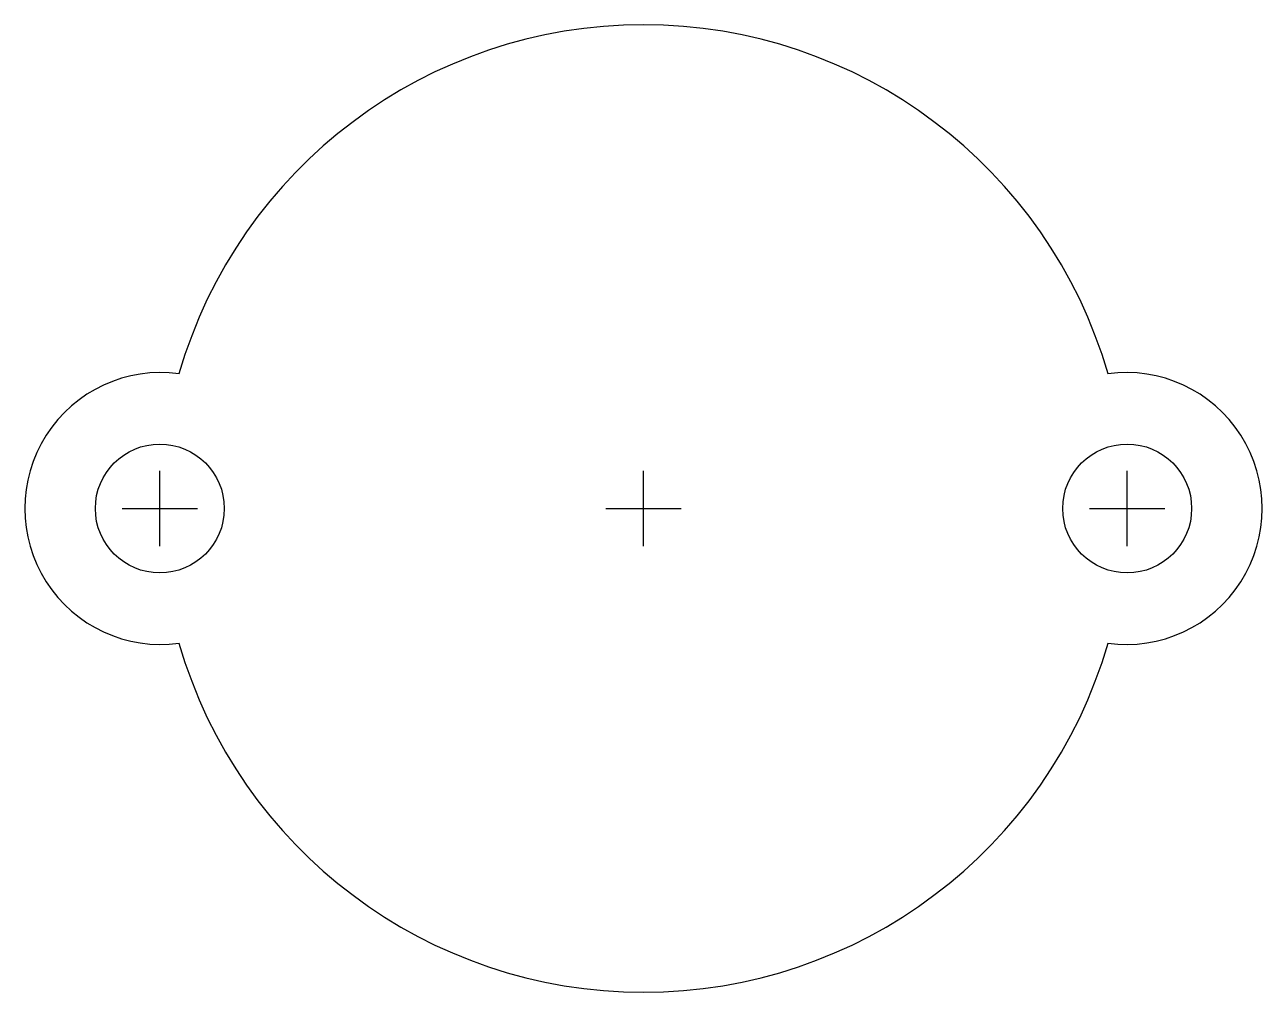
# Model space of a CAD drawing. Extents: x -0.76 to 0.76, y -0.59 to 0.59.
import ezdxf

# ---------------------------------------------------------------- set-up
doc = ezdxf.new("R2010")
doc.units = 0
doc.header["$MEASUREMENT"] = 0
doc.layers.add('DEFAULT', color=18, linetype='CONTINUOUS')

msp = doc.modelspace()

# ---------------------------------------------------------------- linework, layer by layer
at = {"layer": 'DEFAULT'}
for p, q in [((-0.5906, -0.0461), (-0.5906, 0.0461)), ((0, -0.0461), (0, 0.0461)), ((0.5906, -0.0461), (0.5906, 0.0461)), ((-0.6366, 0), (-0.5445, 0)), ((-0.0461, 0), (0.0461, 0)), ((0.5445, 0), (0.6366, 0))]:
    msp.add_line(p, q, dxfattribs=at)
for centre in [(-0.5906, 0), (0.5906, 0)]:
    msp.add_circle(centre, 0.0787, dxfattribs=at)
for centre, radius, start, end in [((0, 0), 0.5906, 16.1813, 163.8187), ((-0.5894, 0), 0.1661, 82.2916, 277.7084), ((0.5894, 0), 0.1661, 262.2916, 97.7084), ((0, 0), 0.5906, 196.1813, 343.8187)]:
    msp.add_arc(centre, radius, start, end, dxfattribs=at)

doc.saveas('drawing.dxf')
